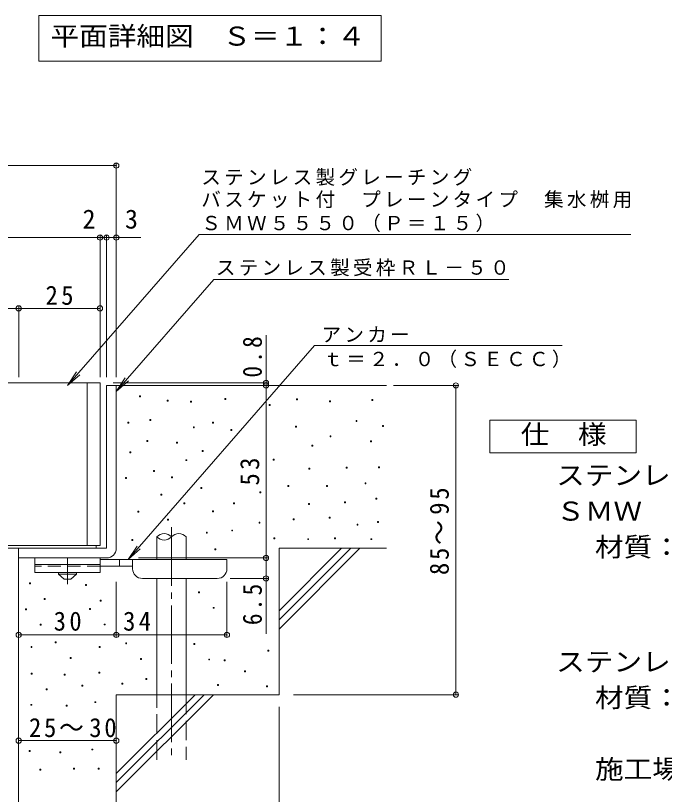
# Model space of a CAD drawing. Units: millimetres on the paper, enlarged 4 times, with parts at other scales. Extents: x -744 to 1008, y -779 to 706.
# Drawn here: x -470.8 to -72.1, y -537 to -58.4 of the extents above; entities that cross this region are included whole.
import ezdxf
from ezdxf.enums import TextEntityAlignment as Align

# ---------------------------------------------------------------- set-up
doc = ezdxf.new("R2010")
doc.units = ezdxf.units.MM
doc.header["$LTSCALE"] = 4
doc.header["$PDMODE"] = 32
doc.header["$PDSIZE"] = 3.2
for name, pattern in [('CHAIN1', [8, 5, -1, 1, -1]), ('CHAIN2', [12, 9, -1, 1, -1]), ('DASHED2', [3, 2, -1]), ('DASHED3', [4, 3, -1])]:
    doc.linetypes.add(name, pattern=pattern)
for name, color, linetype, lineweight in [('A-5_文字', 7, 'Continuous', 9), ('D-0_芯', 7, 'Continuous', 9), ('D-1_躯体', 2, 'Continuous', 9), ('D-2_仕上', 3, 'Continuous', 9), ('D-4_その他', 7, 'Continuous', 9), ('D-5_文字', 7, 'Continuous', 9), ('D-6_寸法', 6, 'Continuous', 9), ('D-7_ハッチ', 2, 'Continuous', 9), ('D-9_0-HOJO', 4, 'Continuous', 9)]:
    doc.layers.add(name, color=color, linetype=linetype, lineweight=lineweight)
doc.styles.add('ＭＳ ゴシック', font='')
doc.styles.get('ＭＳ ゴシック').set_extended_font_data('MS Gothic')

msp = doc.modelspace()

# ---------------------------------------------------------------- linework, layer by layer
at = {"layer": 'A-5_文字'}
for p, q in [((-456.548, -58.439), (-246.148, -58.439)), ((-456.548, -58.439), (-456.548, -86.439)), ((-246.148, -58.439), (-246.148, -86.439)), ((-456.548, -86.439), (-246.148, -86.439))]:
    msp.add_line(p, q, dxfattribs=at)
at = {"layer": 'D-0_芯'}
for points in [[(-394.626, -292.78), (-394.626, -292.18), (-394.026, -292.18), (-394.026, -292.78)], [(-377.738, -295.42), (-377.738, -294.819), (-377.138, -294.819), (-377.138, -295.42)], [(-363.294, -296.022), (-363.294, -295.422), (-362.694, -295.422), (-362.694, -296.022)], [(-342.226, -294.401), (-342.226, -293.801), (-341.626, -293.801), (-341.626, -294.401)], [(-298.167, -294.59), (-298.167, -293.99), (-297.568, -293.99), (-297.568, -294.59)], [(-277.865, -295.673), (-277.865, -295.073), (-277.265, -295.073), (-277.265, -295.673)], [(-251.878, -294.86), (-251.878, -294.26), (-251.278, -294.26), (-251.278, -294.86)], [(-314.951, -298.109), (-314.951, -297.509), (-314.351, -297.509), (-314.351, -298.109)], [(-401.835, -308.905), (-401.835, -308.305), (-401.236, -308.305), (-401.236, -308.905)], [(-388.396, -307.327), (-388.396, -306.727), (-387.796, -306.727), (-387.796, -307.327)], [(-349.871, -308.907), (-349.871, -308.307), (-349.271, -308.307), (-349.271, -308.907)], [(-298.709, -311.373), (-298.709, -310.773), (-298.109, -310.773), (-298.109, -311.373)], [(-261.623, -307.854), (-261.623, -307.254), (-261.023, -307.254), (-261.023, -307.854)], [(-245.393, -310.929), (-245.393, -310.329), (-244.793, -310.329), (-244.793, -310.929)], [(-361.575, -311.725), (-361.575, -311.125), (-360.975, -311.125), (-360.975, -311.725)], [(-338.447, -313.297), (-338.447, -312.697), (-337.846, -312.697), (-337.846, -313.297)], [(-390.067, -320.06), (-390.067, -319.46), (-389.467, -319.46), (-389.467, -320.06)], [(-371.984, -321.122), (-371.984, -320.522), (-371.384, -320.522), (-371.384, -321.122)], [(-277.594, -317.328), (-277.594, -316.728), (-276.994, -316.728), (-276.994, -317.328)], [(-252.69, -320.306), (-252.69, -319.706), (-252.09, -319.706), (-252.09, -320.306)], [(-288.693, -323.013), (-288.693, -322.413), (-288.093, -322.413), (-288.093, -323.013)], [(-400.509, -327.054), (-400.509, -326.454), (-399.909, -326.454), (-399.909, -327.054)], [(-356.239, -326.279), (-356.239, -325.679), (-355.639, -325.679), (-355.639, -326.279)], [(-366.113, -331.916), (-366.113, -331.316), (-365.513, -331.316), (-365.513, -331.916)], [(-312.515, -331.675), (-312.515, -331.075), (-311.914, -331.075), (-311.914, -331.675)], [(-385.96, -338.495), (-385.96, -337.895), (-385.361, -337.895), (-385.361, -338.495)], [(-290.588, -337.089), (-290.588, -336.489), (-289.988, -336.489), (-289.988, -337.089)], [(-267.579, -336.548), (-267.579, -335.948), (-266.979, -335.948), (-266.979, -336.548)], [(-247.817, -336.277), (-247.817, -335.677), (-247.218, -335.677), (-247.218, -336.277)], [(-403.276, -342.787), (-403.276, -342.187), (-402.675, -342.187), (-402.675, -342.787)], [(-374.938, -342.506), (-374.938, -341.906), (-374.338, -341.906), (-374.338, -342.506)], [(-356.968, -349.007), (-356.968, -348.407), (-356.368, -348.407), (-356.368, -349.007)], [(-303.532, -347.862), (-303.532, -347.261), (-302.932, -347.261), (-302.932, -347.862)], [(-279.812, -347.862), (-279.812, -347.261), (-279.212, -347.261), (-279.212, -347.862)], [(-256.092, -346.207), (-256.092, -345.607), (-255.492, -345.607), (-255.492, -346.207)], [(-381.466, -353.032), (-381.466, -352.432), (-380.866, -352.432), (-380.866, -353.032)], [(-320.633, -351.723), (-320.633, -351.123), (-320.033, -351.123), (-320.033, -351.723)], [(-367.432, -358.524), (-367.432, -357.924), (-366.832, -357.924), (-366.832, -358.524)], [(-336.922, -358.524), (-336.922, -357.924), (-336.322, -357.924), (-336.322, -358.524)], [(-290.845, -358.894), (-290.845, -358.294), (-290.245, -358.294), (-290.245, -358.894)], [(-268.78, -357.791), (-268.78, -357.191), (-268.18, -357.191), (-268.18, -357.791)], [(-249.472, -355.585), (-249.472, -354.984), (-248.872, -354.984), (-248.872, -355.585)], [(-395.627, -363.59), (-395.627, -362.99), (-395.027, -362.99), (-395.027, -363.59)], [(-349.781, -363.369), (-349.781, -362.769), (-349.182, -362.769), (-349.182, -363.369)], [(-377.468, -368.56), (-377.468, -367.96), (-376.868, -367.96), (-376.868, -368.56)], [(-300.223, -368.272), (-300.223, -367.672), (-299.622, -367.672), (-299.622, -368.272)], [(-278.157, -367.169), (-278.157, -366.569), (-277.557, -366.569), (-277.557, -367.169)], [(-321.229, -370.296), (-321.229, -369.696), (-320.629, -369.696), (-320.629, -370.296)], [(-261.003, -371.611), (-261.003, -371.011), (-260.403, -371.011), (-260.403, -371.611)], [(-248.369, -369.927), (-248.369, -369.327), (-247.769, -369.327), (-247.769, -369.927)], [(-353.589, -376.52), (-353.589, -375.92), (-352.989, -375.92), (-352.989, -376.52)], [(-338.015, -375.136), (-338.015, -374.535), (-337.415, -374.535), (-337.415, -375.136)], [(-399.349, -381.038), (-399.349, -380.438), (-398.75, -380.438), (-398.75, -381.038)], [(-312.088, -379.891), (-312.088, -379.29), (-311.488, -379.29), (-311.488, -379.891)], [(-291.324, -380.455), (-291.324, -379.855), (-290.724, -379.855), (-290.724, -380.455)], [(-274.9, -380.034), (-274.9, -379.434), (-274.3, -379.434), (-274.3, -380.034)], [(-252.581, -380.455), (-252.581, -379.855), (-251.981, -379.855), (-251.981, -380.455)], [(-348.271, -386.699), (-348.271, -386.099), (-347.671, -386.099), (-347.671, -386.699)], [(-462.319, -407.583), (-462.319, -406.983), (-461.719, -406.983), (-461.719, -407.583)], [(-427.88, -408.642), (-427.88, -408.042), (-427.28, -408.042), (-427.28, -408.642)], [(-358.472, -413.058), (-358.472, -412.457), (-357.872, -412.457), (-357.872, -413.058)], [(-453.178, -417.177), (-453.178, -416.577), (-452.578, -416.577), (-452.578, -417.177)], [(-418.739, -418.237), (-418.739, -417.637), (-418.139, -417.637), (-418.139, -418.237)], [(-464.791, -423.478), (-464.791, -422.878), (-464.191, -422.878), (-464.191, -423.478)], [(-425.407, -423.301), (-425.407, -422.701), (-424.807, -422.701), (-424.807, -423.301)], [(-349.331, -422.652), (-349.331, -422.052), (-348.731, -422.052), (-348.731, -422.652)], [(-455.651, -433.072), (-455.651, -432.472), (-455.051, -432.472), (-455.051, -433.072)], [(-416.267, -432.896), (-416.267, -432.296), (-415.667, -432.296), (-415.667, -432.896)], [(-446.424, -443.803), (-446.424, -443.202), (-445.824, -443.202), (-445.824, -443.803)], [(-403.154, -444.45), (-403.154, -443.85), (-402.554, -443.85), (-402.554, -444.45)], [(-361.297, -444.803), (-361.297, -444.203), (-360.697, -444.203), (-360.697, -444.803)], [(-461.314, -446.763), (-461.314, -446.163), (-460.714, -446.163), (-460.714, -446.763)], [(-419.441, -446.763), (-419.441, -446.163), (-418.841, -446.163), (-418.841, -446.763)], [(-315.836, -448.913), (-315.836, -448.313), (-315.236, -448.313), (-315.236, -448.913)], [(-437.283, -453.397), (-437.283, -452.797), (-436.683, -452.797), (-436.683, -453.397)], [(-394.014, -454.045), (-394.014, -453.445), (-393.414, -453.445), (-393.414, -454.045)], [(-352.157, -454.398), (-352.157, -453.798), (-351.557, -453.798), (-351.557, -454.398)], [(-342.582, -454.973), (-342.582, -454.372), (-341.982, -454.372), (-341.982, -454.973)], [(-461.15, -463.072), (-461.15, -462.472), (-460.55, -462.472), (-460.55, -463.072)], [(-440.898, -463.681), (-440.898, -463.081), (-440.298, -463.081), (-440.298, -463.681)], [(-419.733, -462.463), (-419.733, -461.863), (-419.133, -461.863), (-419.133, -462.463)], [(-330.045, -461.659), (-330.045, -461.059), (-329.445, -461.059), (-329.445, -461.659)], [(-405.592, -469.27), (-405.592, -468.67), (-404.992, -468.67), (-404.992, -469.27)], [(-390.742, -466.424), (-390.742, -465.824), (-390.142, -465.824), (-390.142, -466.424)], [(-452.009, -472.667), (-452.009, -472.066), (-451.409, -472.066), (-451.409, -472.667)], [(-430.041, -470.506), (-430.041, -469.906), (-429.441, -469.906), (-429.441, -470.506)], [(-346.761, -470.017), (-346.761, -469.417), (-346.161, -469.417), (-346.161, -470.017)], [(-316.672, -470.853), (-316.672, -470.253), (-316.072, -470.253), (-316.072, -470.853)], [(-461.389, -482.253), (-461.389, -481.653), (-460.789, -481.653), (-460.789, -482.253)], [(-439.765, -482.751), (-439.765, -482.15), (-439.165, -482.15), (-439.165, -482.751)], [(-422.102, -480.619), (-422.102, -480.019), (-421.501, -480.019), (-421.501, -480.619)], [(-462.532, -510.62), (-462.532, -510.02), (-461.932, -510.02), (-461.932, -510.62)], [(-443.651, -511.534), (-443.651, -510.934), (-443.051, -510.934), (-443.051, -511.534)], [(-423.909, -509.695), (-423.909, -509.094), (-423.309, -509.094), (-423.309, -509.695)], [(-455.985, -522.04), (-455.985, -521.44), (-455.385, -521.44), (-455.385, -522.04)], [(-435.276, -521.431), (-435.276, -520.831), (-434.676, -520.831), (-434.676, -521.431)], [(-420.05, -521.431), (-420.05, -520.831), (-419.449, -520.831), (-419.449, -521.431)]]:
    msp.add_lwpolyline(points, close=True, dxfattribs=at)
at = {"layer": 'D-1_躯体'}
for p, q in [((-414.905, -285.715), (-414.905, -385.715)), ((-414.905, -285.715), (-408.905, -285.715)), ((-408.905, -285.715), (-408.905, -385.715)), ((-468.906, -385.715), (-414.905, -385.715)), ((-468.906, -391.715), (-468.906, -385.715)), ((-468.906, -391.715), (-414.905, -391.715))]:
    msp.add_line(p, q, dxfattribs=at)
msp.add_arc((-414.905, -385.715), 6, 270, 0, dxfattribs=at)
at = {"layer": 'D-2_仕上'}
for p, q in [((-418.906, -284.116), (-697.973, -284.116)), ((-426.905, -284.116), (-426.905, -384.116)), ((-418.906, -284.116), (-418.906, -384.116)), ((-697.973, -384.116), (-418.906, -384.116))]:
    msp.add_line(p, q, dxfattribs=at)
at = {"layer": 'D-4_その他'}
for p, q in [((-697.973, -150.568), (-408.905, -150.568)), ((-408.905, -280.533), (-408.905, -149.368)), ((-697.973, -194.847), (-418.905, -194.847)), ((-418.905, -280.533), (-418.905, -193.647)), ((-418.905, -194.847), (-416.905, -194.847)), ((-416.905, -194.847), (-393.841, -194.847)), ((-414.905, -280.533), (-414.905, -193.647)), ((-697.973, -238.347), (-468.905, -238.347)), ((-468.905, -280.533), (-468.905, -237.147)), ((-468.905, -238.347), (-418.905, -238.347)), ((-316.919, -285.715), (-316.919, -254.758)), ((-315.719, -284.116), (-410.906, -284.116)), ((-315.719, -285.715), (-396.413, -285.715)), ((-316.919, -391.715), (-316.919, -285.715)), ((-238.493, -285.715), (-199.032, -285.715)), ((-200.231, -475.715), (-200.231, -285.715)), ((-395.301, -391.715), (-315.719, -391.715)), ((-316.919, -391.715), (-316.919, -438.415)), ((-408.902, -440.156), (-408.902, -406.315)), ((-340.902, -440.156), (-340.902, -406.315)), ((-315.719, -404.315), (-338.902, -404.315)), ((-300.011, -475.715), (-199.032, -475.715)), ((-308.905, -483.225), (-308.905, -566.915)), ((-468.905, -503.963), (-408.905, -503.963))]:
    msp.add_line(p, q, dxfattribs=at)
msp.add_lwpolyline([(-468.902, -438.956), (-408.902, -438.956), (-340.902, -438.956)], dxfattribs=at)
for p in [(-408.905, -150.568), (-418.905, -194.847), (-414.905, -194.847), (-408.905, -194.847), (-468.905, -238.347), (-418.905, -238.347), (-316.919, -284.116), (-316.919, -285.715), (-316.919, -285.715), (-200.231, -285.715), (-316.919, -391.715), (-316.919, -404.315), (-468.902, -438.956), (-408.902, -438.956), (-340.902, -438.956), (-200.231, -475.715), (-468.905, -503.963), (-408.905, -503.963)]:
    msp.add_point(p, dxfattribs=at)
at = {"layer": 'D-5_文字'}
for p, q in [((-358.052, -192.873), (-92.672, -192.873)), ((-348.979, -220.551), (-408.905, -289.403)), ((-348.979, -220.551), (-167.648, -220.551)), ((-401.658, -392.715), (-287.145, -261.146)), ((-287.145, -261.146), (-134.943, -261.146)), ((-438.859, -285.715), (-433.334, -277.38)), ((-408.905, -289.403), (-403.381, -281.068)), ((-408.905, -289.403), (-401.412, -282.781)), ((-401.658, -392.715), (-396.133, -384.38)), ((-401.658, -392.715), (-394.164, -386.093))]:
    msp.add_line(p, q, dxfattribs=at)
msp.add_lwpolyline([(-358.052, -192.873), (-438.859, -285.715), (-431.365, -279.094)], dxfattribs=at)
msp.add_lwpolyline([(-179.479, -327.128), (-179.479, -307.127), (-89.479, -307.127), (-89.479, -327.128)], close=True, dxfattribs=at)
at = {"layer": 'D-6_寸法'}
for p, q in [((-408.905, -285.715), (-242.905, -285.715)), ((-383.989, -392.715), (-383.989, -378.715)), ((-365.988, -392.715), (-365.988, -378.715)), ((-308.906, -385.715), (-242.905, -385.715)), ((-308.906, -385.715), (-308.906, -475.715)), ((-308.906, -424.119), (-270.501, -385.715)), ((-308.906, -429.775), (-264.845, -385.715)), ((-308.906, -435.432), (-259.189, -385.715)), ((-468.906, -391.715), (-468.906, -585.716)), ((-383.989, -475.715), (-383.989, -404.315)), ((-365.988, -475.715), (-365.988, -404.315)), ((-408.905, -475.715), (-308.906, -475.715)), ((-408.905, -475.715), (-408.905, -545.716)), ((-408.905, -524.118), (-360.502, -475.715)), ((-408.905, -529.774), (-354.845, -475.715)), ((-408.905, -535.431), (-349.189, -475.715))]:
    msp.add_line(p, q, dxfattribs=at)
at = {"layer": 'D-6_寸法', "linetype": 'CHAIN2'}
msp.add_line((-374.988, -372.857), (-374.988, -515.715), dxfattribs=at)
at = {"layer": 'D-6_寸法', "linetype": 'DASHED3'}
for p, q in [((-383.989, -515.715), (-383.989, -475.715)), ((-365.988, -475.715), (-365.988, -515.715))]:
    msp.add_line(p, q, dxfattribs=at)
at = {"layer": 'D-6_寸法'}
for centre, start, end in [((-379.489, -382.777), 42.07146, 137.92854), ((-370.489, -382.777), 42.07146, 137.92854), ((-379.489, -374.653), 222.07146, 317.92854)]:
    msp.add_arc(centre, 6.062, start, end, dxfattribs=at)
at = {"layer": 'D-7_ハッチ'}
for p, q in [((-488.379, -385.716), (-421.305, -385.716)), ((-488.112, -384.116), (-421.305, -384.116)), ((-421.305, -384.116), (-421.305, -385.716))]:
    msp.add_line(p, q, dxfattribs=at)
at = {"layer": 'D-9_0-HOJO', "color": 3}
for p, q in [((-458.902, -391.715), (-458.902, -400.715)), ((-418.902, -391.715), (-458.902, -391.715)), ((-418.902, -391.715), (-418.902, -400.715)), ((-418.902, -395.715), (-458.902, -395.715)), ((-418.902, -400.715), (-458.902, -400.715))]:
    msp.add_line(p, q, dxfattribs=at)
at = {"layer": 'D-9_0-HOJO', "linetype": 'CHAIN1'}
msp.add_line((-438.902, -407.811), (-438.902, -391.715), dxfattribs=at)
at = {"layer": 'D-9_0-HOJO', "color": 3, "linetype": 'DASHED2'}
msp.add_line((-418.902, -396.715), (-458.902, -396.715), dxfattribs=at)
at = {"layer": 'D-9_0-HOJO'}
for p, q in [((-340.902, -392.715), (-418.902, -392.715)), ((-398.892, -396.715), (-418.902, -396.715)), ((-406.902, -396.715), (-406.902, -392.715)), ((-398.902, -398.315), (-398.902, -392.715)), ((-340.902, -398.315), (-340.902, -392.715)), ((-392.902, -404.315), (-346.902, -404.315))]:
    msp.add_line(p, q, dxfattribs=at)
at = {"layer": 'D-9_0-HOJO', "color": 2}
for p, q in [((-444.402, -401.715), (-444.402, -400.715)), ((-444.402, -401.715), (-440.902, -404.715)), ((-444.402, -401.715), (-433.402, -401.715)), ((-436.902, -404.715), (-433.402, -401.715)), ((-433.402, -401.715), (-433.402, -400.715)), ((-440.902, -404.715), (-436.902, -404.715))]:
    msp.add_line(p, q, dxfattribs=at)
at = {"layer": 'D-9_0-HOJO'}
for centre, start, end in [((-392.902, -398.315), 180, 270), ((-346.902, -398.315), 270, 0)]:
    msp.add_arc(centre, 6, start, end, dxfattribs=at)

# ---------------------------------------------------------------- texts
at = {"layer": 'A-5_文字', "color": 2, "style": 'ＭＳ ゴシック', "width": 1.1}
msp.add_text('平面詳細図\u3000Ｓ＝１：４', height=11.73, dxfattribs=at).set_placement((-449.348, -80.439), align=Align.BOTTOM_LEFT)
at = {"layer": 'D-4_その他', "color": 2, "style": 'ＭＳ ゴシック'}
for s, p in [('2', (-429.641, -192.847)), ('3', (-403.585, -192.847))]:
    msp.add_text(s, height=11.73, dxfattribs=at).set_placement(p, align=Align.BOTTOM_LEFT)
at = {"layer": 'D-4_その他', "color": 2, "char_height": 11.73, "attachment_point": 7, "style": 'ＭＳ ゴシック'}
for s, insert in [('\\T1.27;\\W0.95;25', (-452.405, -236.347)), ('\\T1.27;\\W0.95;30', (-447.402, -436.556)), ('\\T1.27;\\W0.95;34', (-404.755, -436.556)), ('\\T1.22;\\W0.95;25～30', (-462.586, -501.963))]:
    msp.add_mtext(s, dxfattribs=dict(at, insert=insert))
at = {"layer": 'D-4_その他', "color": 2, "char_height": 11.73, "attachment_point": 7, "rotation": 90, "style": 'ＭＳ ゴシック'}
for s, insert in [('\\T1.27;\\W0.9;0.8', (-319.319, -280.897)), ('\\T1.27;\\W0.95;53', (-320.919, -347.215)), ('\\T1.22;\\W0.95;85～95', (-204.444, -402.215)), ('\\T1.27;\\W0.9;6.5', (-319.319, -432.993))]:
    msp.add_mtext(s, dxfattribs=dict(at, insert=insert))
at = {"layer": 'D-5_文字', "color": 2, "style": 'ＭＳ ゴシック', "width": 1.1}
for s, p in [('仕\u3000様', (-160.479, -325.127)), ('ステンレス製グレーチング\u3000バスケット付\u3000プレーンタイプ\u3000集水桝用', (-138.643, -350.296)), ('ＳＭＷ\u3000５５５０（Ｐ＝１５）', (-138.643, -372.296)), ('材質：メインバー\u3000ＦＢ４×５０（ＳＵＳ３０４）', (-114.758, -394.296)), ('ステンレス製受枠\u3000ＲＬ－５０（四方枠）', (-138.643, -464.884)), ('材質：ステンレス鋼板ｔ＝３．０（ＳＵＳ３０４）', (-114.758, -486.884)), ('施工場所の状況に合わせて、アンカーをプライヤー等で折り曲げてご使用ください。', (-114.758, -530.884))]:
    msp.add_text(s, height=11.73, dxfattribs=at).set_placement(p, align=Align.BOTTOM_LEFT)
at = {"layer": 'D-5_文字', "char_height": 8.798, "attachment_point": 7, "style": 'ＭＳ ゴシック'}
for s, insert in [('\\T1.17;ステンレス製グレーチング', (-356.672, -163.082)), ('\\T1.17;バスケット付\u3000プレーンタイプ\u3000集水桝用', (-356.672, -176.809)), ('\\T1.17;ＳＭＷ５５５０（Ｐ＝１５）', (-356.672, -191.465)), ('\\T1.17;ステンレス製受枠ＲＬ－５０', (-347.732, -218.647)), ('\\T1.17;アンカー', (-282.757, -259.282)), ('\\T1.17;ｔ＝２．０（ＳＥＣＣ）', (-281.687, -275.009))]:
    msp.add_mtext(s, dxfattribs=dict(at, insert=insert))

doc.saveas('drawing.dxf')
